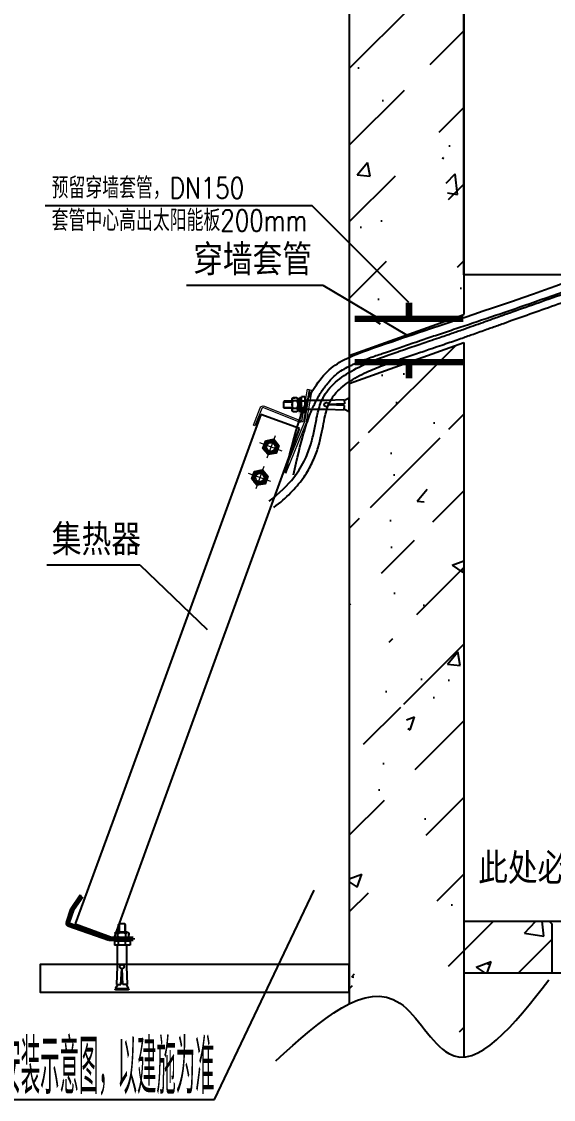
# Model space of a CAD drawing. Extents: x 27938 to 1042331, y -235042 to 1535213.
# Drawn here: x 716379 to 725204, y 827507 to 845399 of the extents above; entities that cross this region are included whole.
import ezdxf

# ---------------------------------------------------------------- set-up
doc = ezdxf.new("R2010")
doc.units = 0
doc.header["$LTSCALE"] = 1000
doc.header["$MEASUREMENT"] = 0
for name, pattern in [('ACAD_ISO02W100', [15, 12, -3]), ('CENTER', [50.8, 31.75, -6.35, 6.35, -6.35]), ('DASH', [0.35, 0.25, -0.1])]:
    doc.linetypes.add(name, pattern=pattern)
for name, color, linetype in [('AXIS', 3, 'Continuous'), ('P-J-给水阀件', 3, 'Continuous'), ('P-引出标注', 3, 'Continuous'), ('TWT_TEXT', 7, 'Continuous'), ('太阳能', 252, 'Continuous'), ('实线层', 7, 'Continuous'), ('粗实线', 7, 'Continuous')]:
    doc.layers.add(name, color=color, linetype=linetype)
doc.layers.add('中心线', color=1, linetype='CENTER', lineweight=9)
doc.layers.add('标注层', color=4, linetype='Continuous', lineweight=9)
doc.styles.add('_TCH_DIM_T3', font='SIMPLEX.shx', dxfattribs={"width": 0.494118, "bigfont": 'GBCBIG.shx'})
doc.styles.add('_TWT_DIM', font='', dxfattribs={"width": 0.8, "height": 3.5})
doc.styles.add('HZ', font='txt', dxfattribs={"bigfont": 'hztxt'})
doc.styles.get('_TWT_DIM').set_extended_font_data('FangSong_GB2312')
pattern_1 = [(45, (557508.2, 742677.5), (-636.396, 636.396), []), (50, (557508.2, 742677.5), (2582.137, -225.908), [270, -2970]), (355, (557508.2, 742677.5), (-499.505, 2707.892), [216, -2376]), (100.4514, (557723.4, 742658.6), (2082.634, 2481.982), [229.465, -2524.11]), (46.1842, (557508.2, 743397.5), (3842.07, -595.87), [405, -4455]), (96.6356, (557828.4, 743347.8), (3364.786, 3506.824), [344.2, -3786.17]), (351.1842, (557508.2, 743397.5), (3364.78, 3506.83), [324, -3564]), (21, (557868.2, 743217.5), (2148.865, -1449.428), [270, -2970]), (326, (557868.2, 743217.5), (875.935, 2610.54), [216, -2376]), (71.4514, (558047.3, 743096.7), (3024.8, 1161.11), [229.465, -2524.11]), (37.5, (557508.2, 742677.5), (43.7755, 1198.418), [0, -2347.2, 0, -2412, 0, -2385]), (7.5, (557508.2, 742677.5), (947.05, 1419.882), [0, -1375.2, 0, -2293.2, 0, -909]), (327.5, (556705.4, 742677.5), (1921.7608, -81.1975), [0, -900, 0, -2808, 0, -3726]), (317.5, (556345.4, 742677.5), (2099.47, 360.378), [0, -1170, 0, -1864.8, 0, -2646])]

# ---------------------------------------------------------------- blocks, each defined once
blk = doc.blocks.new('平板集热器')
for p, q in [((0, 1000), (-76, 1000)), ((-76, 1000), (-76, 200)), ((0, 200), (0, 1000)), ((-76, 200), (-76, 0)), ((0, 0), (0, 200)), ((-76, 0), (0, 0)), ((-76, 0), (0, 0))]:
    blk.add_line(p, q)
for points in [[(-51, 957.5), (-38, 965), (-25, 957.5), (-25, 942.5), (-38, 935), (-51, 942.5)], [(-51, 897.4), (-38, 904.9), (-25, 897.4), (-25, 882.4), (-38, 874.9), (-51, 882.4)]]:
    blk.add_lwpolyline(points, close=True)
for centre, radius in [((-38, 950), 12.8), ((-38, 950), 10.8), ((-38, 950), 8.15), ((-38, 889.9), 12.8), ((-38, 889.9), 10.8), ((-38, 889.9), 8.15)]:
    blk.add_circle(centre, radius)
at = {"layer": '中心线'}
for p, q in [((-38, 972), (-38, 928)), ((-16, 950), (-60, 950)), ((-38, 911.9), (-38, 867.9)), ((-16, 889.9), (-60, 889.9))]:
    blk.add_line(p, q, dxfattribs=at)
blk = doc.blocks.new('$VALVE$00000553')
at = {"const_width": 30}
for points in [[(0, 100), (0, 175)], [(0, 100), (-250, 100), (-250, 100)], [(0, 100), (250, 100), (250, 100)], [(-250, -100), (-250, -100), (0, -100)], [(250, -100), (250, -100), (0, -100)], [(0, -175), (0, -100)]]:
    blk.add_lwpolyline(points, dxfattribs=at)
blk = doc.blocks.new('1233')
for p, q in [((-156521.6, -71882.3), (-156526.6, -71882.3)), ((-156526.6, -71882.3), (-156526.6, -71904.3)), ((-156521.6, -71904.3), (-156526.6, -71904.3))]:
    blk.add_line(p, q)
at = {"lineweight": -3}
for p, q in [((-156521.6, -71882.3), (-156526.6, -71882.3)), ((-156526.6, -71888.8), (-156521.6, -71888.8)), ((-156519.6, -71885.8), (-156516.6, -71885.8)), ((-156519.6, -71894.3), (-156516.6, -71892.6)), ((-156519.6, -71895.3), (-156516.6, -71893.6)), ((-156516.6, -71886.8), (-156516.6, -71888.3)), ((-156516.6, -71888.8), (-156516.6, -71886.8)), ((-156516.6, -71886.8), (-156516.6, -71900.8)), ((-156516.6, -71888.3), (-156516.6, -71893.8)), ((-156515.1, -71884.3), (-156510.1, -71884.3)), ((-156515.1, -71888.3), (-156510.1, -71888.3)), ((-156510.1, -71884.3), (-156512.6, -71884.3)), ((-156508.6, -71886.8), (-156508.6, -71900.8)), ((-156496.6, -71889.8), (-156496.6, -71897.8)), ((-156526.6, -71898.8), (-156521.6, -71898.8)), ((-156516.6, -71901.8), (-156519.6, -71901.8)), ((-156516.6, -71900.8), (-156516.6, -71898.8)), ((-156516.6, -71900.8), (-156516.6, -71899.3)), ((-156515.1, -71899.3), (-156510.1, -71899.3)), ((-156510.1, -71903.3), (-156515.1, -71903.3)), ((-156510.1, -71903.3), (-156512.6, -71903.3)), ((-156508.6, -71898.8), (-156497.6, -71898.8))]:
    blk.add_line(p, q, dxfattribs=at)
at = {"linetype": 'ACAD_ISO02W100', "lineweight": -3}
blk.add_line((-156508.6, -71888.8), (-156497.6, -71888.8), dxfattribs=at)
at = {"lineweight": -3}
for centre, radius, start, end in [((-156514.6, -71886.3), 2.06, 194.0362, 255.9638), ((-156505.8, -71893.8), 10.8, 149.4898, 210.5102), ((-156510.6, -71886.3), 2.06, 284.0362, 75.9638), ((-156519.5, -71893.8), 10.8, 329.4898, 30.5102), ((-156514.6, -71901.3), 2.06, 104.0362, 165.9638), ((-156510.6, -71901.3), 2.06, 284.0362, 75.9638)]:
    blk.add_arc(centre, radius, start, end, dxfattribs=at)
at = {"layer": '粗实线', "lineweight": -3}
for p, q in [((-156588.6, -71902.8), (-156588.6, -71884.8)), ((-156587.8, -71884.4), (-156587.8, -71903.3)), ((-156581.6, -71888), (-156587.8, -71884.4)), ((-156581.6, -71886.5), (-156581.7, -71892.5)), ((-156581.6, -71901.2), (-156581.7, -71895.2)), ((-156581.6, -71886.5), (-156581.6, -71888)), ((-156519.6, -71883.8), (-156521.6, -71883.8)), ((-156519.6, -71883.8), (-156519.6, -71903.8)), ((-156516.6, -71886.8), (-156516.6, -71885.8)), ((-156496.6, -71889.8), (-156508.6, -71889.8)), ((-156497.6, -71888.8), (-156496.6, -71889.8)), ((-156581.6, -71899.7), (-156587.8, -71903.3)), ((-156581.6, -71901.2), (-156581.6, -71899.7)), ((-156521.6, -71903.8), (-156519.6, -71903.8)), ((-156516.6, -71900.8), (-156516.6, -71901.8)), ((-156496.6, -71897.8), (-156508.6, -71897.8)), ((-156497.6, -71898.8), (-156496.6, -71897.8))]:
    blk.add_line(p, q, dxfattribs=at)
at = {"layer": '粗实线', "linetype": 'ACAD_ISO02W100', "lineweight": -3}
for p, q in [((-156581.7, -71892.5), (-156559.6, -71893.7)), ((-156581.7, -71895.2), (-156559.6, -71894)), ((-156556.6, -71887.3), (-156581.6, -71886.5)), ((-156526.6, -71887.3), (-156556.6, -71887.3)), ((-156556.6, -71900.3), (-156581.6, -71901.2)), ((-156526.6, -71900.3), (-156556.6, -71900.3))]:
    blk.add_line(p, q, dxfattribs=at)
at = {"layer": '粗实线', "lineweight": 13}
for p, q in [((-156576.8, -71892.7), (-156576.8, -71894.9)), ((-156521.6, -71888.8), (-156526.6, -71888.8)), ((-156521.6, -71882.8), (-156521.6, -71904.8))]:
    blk.add_line(p, q, dxfattribs=at)
at = {"layer": '粗实线', "lineweight": -3}
for centre, radius, start, end in [((-156588.1, -71884.8), 0.5, 60, 180), ((-156556.6, -71893.8), 3, 183.1333, 176.8667), ((-156514.6, -71886.3), 2.06, 104.073, 165.927), ((-156510.6, -71886.3), 2.06, 345.9467, 75.9808), ((-156588.1, -71902.8), 0.5, 180, 300), ((-156514.6, -71901.3), 2.06, 194.073, 255.927), ((-156510.6, -71901.3), 2.06, 284.0192, 14.0533)]:
    blk.add_arc(centre, radius, start, end, dxfattribs=at)
blk = doc.blocks.new('A$C28F57E0F')
at = {"linetype": 'Continuous', "lineweight": 0}
blk.add_lwpolyline([(-812, -53), (-697, 231, -0.414214), (-627, 261), (-36, 22, 0.476976), (0, 43), (88, 542), (115, 537), (27, 38, -0.476976), (-46, -3), (-637, 236, 0.414214), (-672, 221), (-787, -63)], format="xyb", close=True, dxfattribs=at)
blk.add_lwpolyline([(37, -5, 0.052408), (40, 5), (133, 532), (159, 527), (66, 0, -0.052408), (62, -15), (-273, -845), (-298, -835), (37, -5)], format="xyb", dxfattribs=at)
at = {"lineweight": 0}
blk.add_solid([(9, 279), (34, -85), (-108, 251)], dxfattribs=at)
at = {"color": 0, "lineweight": -3, "xscale": -11.88022873441592, "yscale": 11.88022873451415, "zscale": 11.88022873445129}
blk.add_blockref('1233', (-1859528, 854401), dxfattribs=at)

msp = doc.modelspace()

# ---------------------------------------------------------------- hatches: boundary and pattern name
at = {"layer": '实线层', "lineweight": -2}
h = msp.add_hatch(dxfattribs=at)
h.set_pattern_fill('钢筋混凝土', color=256, scale=360)
h.set_pattern_definition(pattern_1)
edge = h.paths.add_edge_path()
edge.add_line((723717.7, 853676.8), (723717.7, 840538.7))
edge.add_line((721816.9, 854589), (721816.9, 841931.5))
edge.add_line((721816.9, 841931.5), (721816.9, 839856))
edge.add_line((721816.9, 839856), (723717.7, 840538.7))
edge.add_line((721816.9, 839391.3), (721816.9, 832447.1))
edge.add_line((723717.7, 840074.1), (723717.7, 828211.5))
edge.add_line((721816.9, 839391.3), (723717.7, 840074.1))
edge.add_line((721816.9, 829094), (721816.9, 835515.9))
h = msp.add_hatch(dxfattribs=at)
h.set_pattern_fill('钢筋混凝土', color=256, scale=360)
h.set_pattern_definition(pattern_1)
h.paths.add_polyline_path([(725176.3, 830422.9), (725132, 830466.9), (723717.7, 830466.9), (723717.7, 829601.4), (725176.3, 829601.4)])
h.paths.add_polyline_path([(725679.7, 830466.9), (725635.4, 830422.9), (725635.4, 829601.4), (737214.2, 829601.4), (737214.2, 830466.9)])

# ---------------------------------------------------------------- linework, layer by layer
at = {"color": 7, "linetype": 'Continuous', "lineweight": 50}
for p, q in [((717213.3, 830668.5), (717363.6, 830890.5)), ((717343.7, 830887.2), (717362.4, 830874.6)), ((717231.9, 830655.9), (717382.2, 830877.9)), ((717209.6, 830661.1), (717132.8, 830439.1)), ((717230.9, 830653.8), (717154.1, 830431.7)), ((717832.3, 830163.7), (717152.3, 830399)), ((717836.1, 830186.2), (717159.6, 830420.3)), ((718231.9, 830163.7), (717832.3, 830163.7)), ((718231.9, 830186.2), (717836.1, 830186.2)), ((718231.9, 830186.2), (718231.9, 830163.7))]:
    msp.add_line(p, q, dxfattribs=at)
at = {"color": 0, "linetype": 'ByBlock', "lineweight": -3, "ltscale": 0.3}
msp.add_lwpolyline([(723717.7, 830466.9), (737214.2, 830466.9), (737214.2, 829601.4), (723717.7, 829601.4)], dxfattribs=at)
at = {"color": 7, "linetype": 'Continuous', "lineweight": 50}
for centre, radius, start, end in [((717239.4, 830650.8), 31.5, 145.91271, 160.91271), ((717239.4, 830650.8), 9, 145.91271, 160.91271), ((717162.6, 830428.8), 31.5, 160.91271, 250.91271), ((717162.6, 830428.8), 9, 160.91271, 250.91271)]:
    msp.add_arc(centre, radius, start, end, dxfattribs=at)
at = {"layer": 'AXIS', "color": 0, "lineweight": -3}
for p, q in [((719117.9, 841025.3), (721376.8, 841025.3)), ((721376.8, 841025.3), (722767.3, 840197.4)), ((719577.4, 827507.3), (721236.2, 830982.6)), ((713831.4, 827507.3), (719577.4, 827507.3))]:
    msp.add_line(p, q, dxfattribs=at)
at = {"layer": 'P-引出标注'}
for p, q in [((721198.3, 842342.2), (716772, 842342.2)), ((722806.2, 840734.3), (721198.3, 842342.2))]:
    msp.add_line(p, q, dxfattribs=at)
at = {"layer": '太阳能', "color": 0, "linetype": 'ByBlock', "lineweight": -3, "ltscale": 100}
for p, q in [((721816.9, 854589), (721816.9, 829094)), ((723717.7, 853676.8), (723717.7, 840538.7)), ((721816.9, 841931.5), (721816.9, 839856)), ((723717.7, 840074.1), (723717.7, 828211.5)), ((716797.5, 836379.8), (718342.4, 836379.8)), ((718342.4, 836379.8), (719459.7, 835307.4))]:
    msp.add_line(p, q, dxfattribs=at)
at = {"layer": '太阳能', "color": 0, "linetype": 'DASH', "lineweight": -3, "ltscale": 400}
msp.add_lwpolyline([(723717.7, 853188), (737214.2, 853188), (737214.2, 841196.2), (723717.7, 841196.2)], close=True, dxfattribs=at)
at = {"layer": '太阳能', "color": 3, "linetype": 'ByBlock', "lineweight": -2, "ltscale": 100}
for points, knots in [([(720487.2, 837437.4), (720662.1, 837570.5), (720794.1, 837702.3), (720976.2, 837935.2), (721037.4, 838037.3), (721123.6, 838219), (721153.2, 838299.5), (721200.4, 838456.1), (721218.1, 838532.2), (721248.4, 838679.2), (721261.1, 838750.1), (721283.5, 838860.4), (721292.5, 838901.6), (721313.2, 838981.5), (721324.8, 839020.2), (721346.5, 839079.2), (721355.3, 839100.6), (721374.8, 839142.2), (721385.4, 839162.5), (721424.8, 839230.6), (721457.8, 839275.9), (721571.5, 839405.8), (721665.7, 839481.6), (721875.4, 839615.6), (721991, 839673.9), (722229.4, 839778), (722352.3, 839823.9), (722517.2, 839882.2), (722562.1, 839897.7), (722630.8, 839921.3), (722655.4, 839929.8), (722704, 839946.4), (722728, 839954.7), (722799.1, 839979), (722845.3, 839994.8), (722980.5, 840040.8), (723065.9, 840069.8), (723201.2, 840115.9), (723253.7, 840133.7), (723341.9, 840163.8), (723378.5, 840176.4), (723449.2, 840200.7), (723483.3, 840212.5), (723582.5, 840246.8), (723644.4, 840268.4), (723821.1, 840330.6), (723927.3, 840368.5), (724064.8, 840417.7), (724097.1, 840429.3), (724194.9, 840464.3), (724261, 840487.9), (724395.4, 840535.9), (724463.8, 840560.3), (724672.3, 840634.4), (724816, 840685.4), (725263.9, 840843.3), (725584.5, 840955.4), (725951.4, 841082.2), (725969.4, 841088.4), (726023.7, 841107.2), (726060.2, 841119.8), (726170.6, 841157.8), (726245.4, 841183.5), (726366.2, 841224.9), (726411.3, 841240.3), (726495.6, 841269.2), (726534.8, 841282.6), (726653.2, 841323), (726733.7, 841350.2), (726816.9, 841380.3), (726820.3, 841381.6), (726825.7, 841383.5), (726827.7, 841384.3), (726830.1, 841385.1), (726830.5, 841385.3), (726831, 841385.5), (726831.2, 841385.5), (726831.4, 841385.6), (726831.4, 841385.6), (726832, 841385.8), (726832.5, 841386), (726833.8, 841386.5), (726834.6, 841386.8), (726837.1, 841387.6), (726838.6, 841388.1), (726843.3, 841389.7), (726846.3, 841390.7), (726852.8, 841392.8), (726856.1, 841393.9), (726863.2, 841396.2), (726867, 841397.4), (726880.5, 841402), (726891.4, 841405.9), (726915.6, 841415.1), (726929, 841420.5), (726972.8, 841439.9), (727006.4, 841456.7), (727077.9, 841500.4), (727115.8, 841527.3), (727191.7, 841593.4), (727229.8, 841632.6), (727302.3, 841726.2), (727336.7, 841780.6), (727398, 841908.1), (727424.8, 841981.4), (727466.1, 842150.5), (727480.5, 842246.4), (727488.8, 842411.1), (727489.3, 842470.1), (727487, 842568.6)], [0, 0, 0, 0, 168.2877452, 168.2877452, 303.9043315, 303.9043315, 415.9152641, 415.9152641, 527.9261967, 527.9261967, 639.9371293, 639.9371293, 709.957103, 709.957103, 779.9770767, 779.9770767, 820.9794617, 820.9794617, 861.9818467, 861.9818467, 962.04195, 962.04195, 1167.4210451, 1167.4210451, 1372.8001403, 1372.8001403, 1578.1792354, 1578.1792354, 1655.921117, 1655.921117, 1699.8893966, 1699.8893966, 1743.8576763, 1743.8576763, 1831.7942355, 1831.7942355, 2007.6673541, 2007.6673541, 2127.0718623, 2127.0718623, 2217.0820898, 2217.0820898, 2307.0923174, 2307.0923174, 2487.1127725, 2487.1127725, 2847.1536827, 2847.1536827, 2958.5165635, 2958.5165635, 3181.242325, 3181.242325, 3403.9680866, 3403.9680866, 3849.4196097, 3849.4196097, 4740.3226559, 4740.3226559, 4786.1495273, 4786.1495273, 4877.80327, 4877.80327, 5061.1107555, 5061.1107555, 5168.5567994, 5168.5567994, 5260.1776558, 5260.1776558, 5443.4193686, 5443.4193686, 5451.2607076, 5451.2607076, 5455.8272227, 5455.8272227, 5456.7059012, 5456.7059012, 5457.098063, 5457.098063, 5457.2448858, 5457.2448858, 5457.7034881, 5457.7034881, 5458.6206928, 5458.6206928, 5460.4551022, 5460.4551022, 5464.4095485, 5464.4095485, 5468.3639947, 5468.3639947, 5472.318441, 5472.318441, 5481.6763084, 5481.6763084, 5491.0341759, 5491.0341759, 5510.0077533, 5510.0077533, 5528.9813308, 5528.9813308, 5547.9549083, 5547.9549083, 5566.9284857, 5566.9284857, 5585.9020632, 5585.9020632, 5604.8756406, 5604.8756406, 5614.5668819, 5614.5668819, 5614.5668819, 5614.5668819]), ([(720566.2, 837333.6), (720671.3, 837413.5), (720762.3, 837493.6), (720920.3, 837653.6), (720987.2, 837733.5), (721101, 837892), (721147.7, 837970.7), (721225.1, 838125.1), (721255.8, 838200.9), (721305.7, 838347.9), (721324.9, 838419.1), (721356.8, 838555.4), (721369.5, 838620.6), (721393.2, 838743.8), (721404.2, 838801.7), (721425.3, 838895), (721434.8, 838932.3), (721456.5, 839002), (721468.6, 839034.4), (721488.7, 839077.8), (721495.3, 839090.9), (721509.4, 839116.6), (721516.9, 839129.3), (721540.8, 839166.7), (721558.6, 839191), (721608.1, 839251), (721642.3, 839285.8), (721718.2, 839352.5), (721759.8, 839384.4), (721849.1, 839445), (721896.7, 839473.8), (721996.6, 839528.7), (722048.8, 839554.7), (722188.5, 839619.1), (722278.4, 839655.6), (722459.3, 839723.8), (722550.3, 839755.6), (722661.7, 839794), (722684.5, 839801.8), (722729.6, 839817.3), (722751.9, 839824.9), (722818, 839847.5), (722861.1, 839862.3), (722987.4, 839905.3), (723067.7, 839932.6), (723203.1, 839978.6), (723259.9, 839998), (723362, 840032.8), (723407.9, 840048.5), (723537.7, 840093.1), (723616.3, 840120.4), (723755.8, 840169.2), (723817.6, 840191.1), (723953.2, 840239.2), (724025.5, 840265), (724127.8, 840301.6), (724157.9, 840312.4), (724249, 840345), (724310.5, 840367), (724498, 840433.9), (724626.7, 840479.8), (725026.2, 840621.3), (725310, 840721.2), (725669.9, 840846.5), (725724.1, 840865.4), (725889, 840922.6), (726001.7, 840961.6), (726173.2, 841020.7), (726229.6, 841040.1), (726400.9, 841098.9), (726518, 841139), (726716.1, 841206.5), (726796.1, 841233.7), (726946.4, 841288.7), (727655.5, 841462.4), (727617.5, 842537.4)], [0, 0, 0, 0, 96.6998358, 96.6998358, 193.3996717, 193.3996717, 290.0995075, 290.0995075, 386.7993433, 386.7993433, 483.4991791, 483.4991791, 580.199015, 580.199015, 676.8988508, 676.8988508, 748.2443499, 748.2443499, 819.589849, 819.589849, 851.1683359, 851.1683359, 882.7468227, 882.7468227, 945.9037964, 945.9037964, 1043.6173091, 1043.6173091, 1141.3308219, 1141.3308219, 1239.0443346, 1239.0443346, 1336.7578474, 1336.7578474, 1493.4771237, 1493.4771237, 1650.1964, 1650.1964, 1690.8643523, 1690.8643523, 1731.5323045, 1731.5323045, 1812.8682091, 1812.8682091, 1975.5400183, 1975.5400183, 2102.0373651, 2102.0373651, 2213.3587224, 2213.3587224, 2430.641095, 2430.641095, 2624.350793, 2624.350793, 2871.5467528, 2871.5467528, 2975.1174653, 2975.1174653, 3182.2588902, 3182.2588902, 3596.5417401, 3596.5417401, 4425.1074398, 4425.1074398, 4569.9247995, 4569.9247995, 4859.559519, 4859.559519, 4998.7221439, 4998.7221439, 5277.0473938, 5277.0473938, 5457.2446781, 5457.2446781, 5614.5668819, 5614.5668819, 5614.5668819, 5614.5668819])]:
    msp.add_open_spline(points, degree=3, knots=knots, dxfattribs=at)
at = {"layer": '太阳能', "color": 6, "linetype": 'ByBlock', "lineweight": -3, "ltscale": 100}
msp.add_open_spline([(720761.3, 837901.1), (720953.8, 838829.1), (721288.4, 839482.2), (721667.9, 839793), (722446.3, 840058.3), (723467.7, 840410.3), (724965.2, 840889.8), (726864.4, 841617.2), (726854, 842177)], degree=3, knots=[0, 0, 0, 0, 820.8705621, 1667.6000615, 2188.4604736, 2974.6402932, 5277.9697906, 6479.4518001, 6479.4518001, 6479.4518001, 6479.4518001], dxfattribs=at)
at = {"layer": '太阳能', "color": 6, "linetype": 'ByBlock', "lineweight": -2, "ltscale": 100}
msp.add_open_spline([(720892.1, 837874), (720950.2, 838154), (721005.5, 838377), (721092.7, 838674.9), (721126, 838774.3), (721185.2, 838930.4), (721211.3, 838991.4), (721262.2, 839098.3), (721286.9, 839144.2), (721327.3, 839212.6), (721343.3, 839237.7), (721365.8, 839271.6), (721372.4, 839281.3), (721386.2, 839301.2), (721393.3, 839311.3), (721407.5, 839330.9), (721414.5, 839340.5), (721435.6, 839368.4), (721449.4, 839386), (721490.6, 839435.8), (721517.7, 839465.2), (721573.2, 839519.1), (721601.6, 839543.5), (721661.9, 839589.3), (721693.9, 839610.7), (721763.7, 839652), (721801.5, 839671.9), (721860.5, 839699.8), (721878.4, 839708), (721915.5, 839724.2), (721934.7, 839732.4), (722016.8, 839766), (722084.5, 839791.4), (722223.2, 839841.1), (722294.2, 839865.4), (722386.3, 839896.9), (722409, 839904.7), (722453.8, 839920), (722475.9, 839927.6), (722541.6, 839950.1), (722584.4, 839964.8), (722711.1, 840008.2), (722793.1, 840036.3), (722935.3, 840084.7), (722995.7, 840105.3), (723098.8, 840140.1), (723141, 840154.4), (723226.5, 840183.1), (723269.7, 840197.6), (723400.9, 840241.4), (723490.4, 840271.2), (723765.8, 840363), (723958.9, 840427.3), (724573.7, 840635), (725031.4, 840793.1), (725601.9, 841001), (725647, 841017.5), (725738.2, 841051), (725784.5, 841068.1), (725923.3, 841120.3), (726016.7, 841156.9), (726200.5, 841236.1), (726290.9, 841278.7), (726443.4, 841362.2), (726507.2, 841401.2), (726627.3, 841486.5), (726683.7, 841532.7), (726771.1, 841619.9), (726804.7, 841658.5), (726865, 841741.1), (726891.6, 841785.2), (726936.1, 841878.8), (726953.9, 841928.4), (726978.9, 842032.3), (726986, 842086.6), (726987.8, 842155), (726987.8, 842167.2), (726987.6, 842179.5)], degree=3, knots=[0, 0, 0, 0, 250.0608214, 250.0608214, 413.6582295, 413.6582295, 550.4430335, 550.4430335, 687.2278375, 687.2278375, 777.903846, 777.903846, 815.5089383, 815.5089383, 856.2730015, 856.2730015, 897.0370648, 897.0370648, 978.5651913, 978.5651913, 1140.0223861, 1140.0223861, 1301.479581, 1301.479581, 1462.9367759, 1462.9367759, 1624.3939708, 1624.3939708, 1690.743116, 1690.743116, 1757.0922611, 1757.0922611, 1965.771098, 1965.771098, 2174.4499349, 2174.4499349, 2243.5306731, 2243.5306731, 2312.6114112, 2312.6114112, 2450.7728876, 2450.7728876, 2727.0958402, 2727.0958402, 2932.6833202, 2932.6833202, 3073.5002141, 3073.5002141, 3214.3171081, 3214.3171081, 3495.9508959, 3495.9508959, 4059.2184716, 4059.2184716, 5185.753623, 5185.753623, 5281.2859846, 5281.2859846, 5376.8183462, 5376.8183462, 5565.562543, 5565.562543, 5754.3067398, 5754.3067398, 5899.3992032, 5899.3992032, 6044.4916666, 6044.4916666, 6147.6593746, 6147.6593746, 6250.8270826, 6250.8270826, 6353.9947906, 6353.9947906, 6457.1624985, 6457.1624985, 6479.4518001, 6479.4518001, 6479.4518001, 6479.4518001], dxfattribs=at)
at = {"layer": '太阳能', "color": 0, "linetype": 'ByBlock', "lineweight": -3, "ltscale": 100}
msp.add_spline([(720598.9, 828150.8), (722655.2, 829106.9), (723465.6, 828268.5), (725128.9, 829490.6)], degree=3, dxfattribs=at)
at = {"layer": '实线层', "lineweight": -2, "ltscale": 3}
msp.add_lwpolyline([(725132, 830466.9), (725176.3, 830422.9), (725176.3, 829601.4)], dxfattribs=at)
at = {"layer": '实线层', "lineweight": -2}
msp.add_lwpolyline([(721816.9, 829746.7), (716689.6, 829746.7), (716689.6, 829290), (721816.9, 829290)], close=True, dxfattribs=at)
at = {"layer": '标注层', "color": 0, "linetype": 'Continuous', "lineweight": -3}
for p, q in [((721816.9, 839856), (723717.7, 840538.7)), ((721816.9, 839391.3), (723717.7, 840074.1))]:
    msp.add_line(p, q, dxfattribs=at)

# ---------------------------------------------------------------- block references
at = {"linetype": 'Continuous', "lineweight": 0}
msp.add_blockref('A$C28F57E0F', (721036.6, 838753.5), dxfattribs=at)
at = {"color": 0, "lineweight": -3, "xscale": -11.88022873441592, "yscale": 11.88022873451415, "zscale": 11.88022873445129, "rotation": 270}
msp.add_blockref('1233', (1572158.7, 2689639.6), dxfattribs=at)
at = {"layer": 'P-J-给水阀件', "xscale": 3.6, "yscale": 3.6, "zscale": 3.6}
msp.add_blockref('$VALVE$00000553', (722806.2, 840104.3), dxfattribs=at)
at = {"layer": '实线层', "lineweight": -2, "xscale": 9.00017328367521, "yscale": 9.00017328367521, "zscale": 9.00017328367521, "rotation": 339.9999999999999}
msp.add_blockref('平板集热器', (717913.2, 830186.2), dxfattribs=at)

# ---------------------------------------------------------------- texts
at = {"layer": 'P-引出标注', "color": 7, "style": 'HZ', "width": 0.8}
for s, p in [('预留穿墙套管，', (716877, 842461.8)), ('DN150', (718837, 842461.8)), ('套管中心高出太阳能板', (716877, 841922.2)), ('200mm', (719677, 841922.2))]:
    msp.add_text(s, height=350, dxfattribs=at).set_placement(p)
at = {"layer": 'TWT_TEXT', "color": 0, "style": '_TCH_DIM_T3', "width": 0.494118}
msp.add_text('集热器安装详见安装示意图，以建施为准', height=903.442, dxfattribs=at).set_placement((713794.6, 827598))
at = {"layer": 'TWT_TEXT', "color": 0, "char_height": 451.721, "attachment_point": 1, "style": '_TWT_DIM'}
for s, insert, width in [('{\\fFangSong|b0|i0|c134|p49;穿墙套管}', (719226.2, 841687.1), 3489.128), ('{\\fFangSong|b0|i0|c134|p49;此处必须留有地漏}', (723955, 831584.8), 5381.35)]:
    msp.add_mtext(s, dxfattribs=dict(at, insert=insert, width=width))
at = {"layer": '太阳能', "color": 0, "linetype": 'ByBlock', "lineweight": -3, "ltscale": 100, "insert": (716881.5, 837041.6), "char_height": 451.721, "width": 3489.128, "attachment_point": 1, "style": '_TWT_DIM'}
msp.add_mtext('{\\fFangSong|b0|i0|c134|p49;集热器}', dxfattribs=at)

doc.saveas('drawing.dxf')
